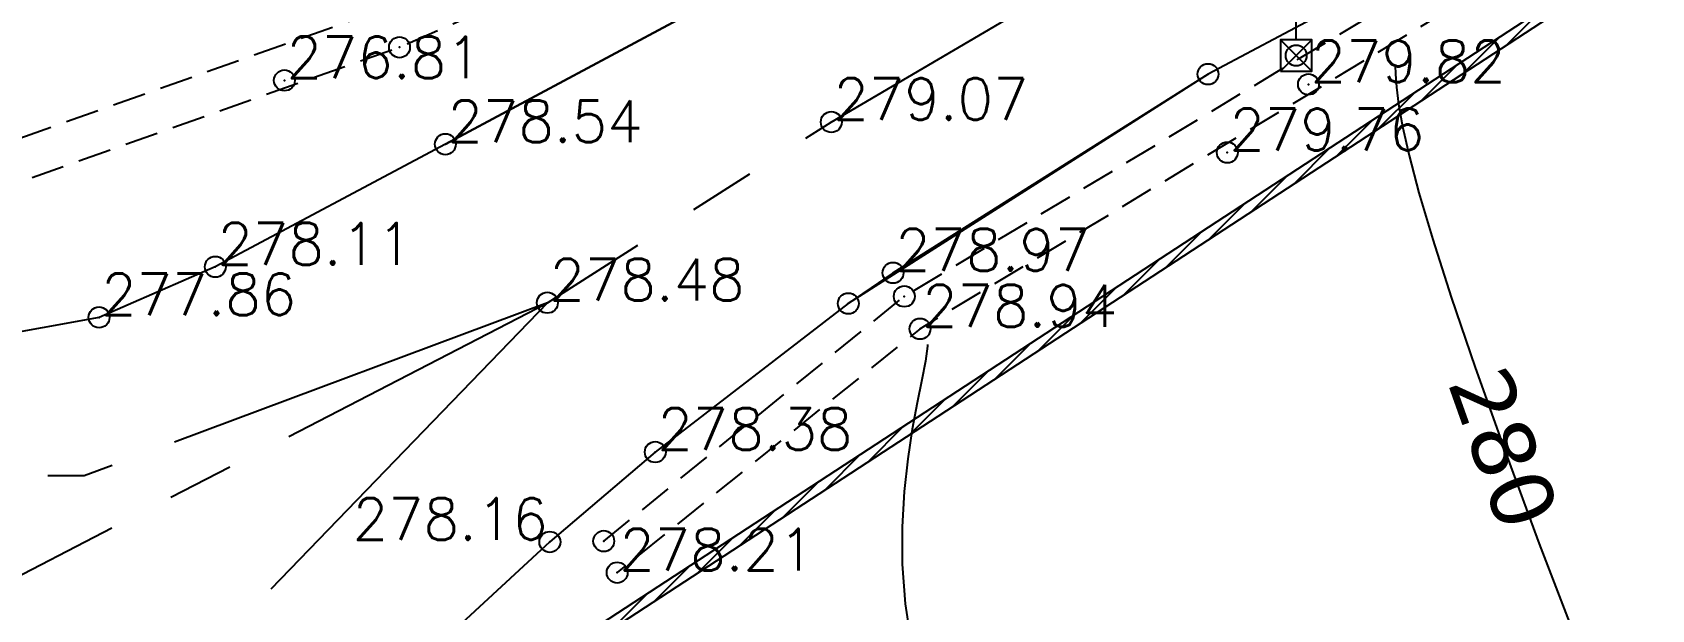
# Model space of a CAD drawing. Header units: millimetres. Extents: x 524954 to 526204, y 9523489 to 9524010.
# Drawn here: x 525605.91 to 525644.63, y 9523782.06 to 9523795.88 of the extents above; entities that cross this region are included whole.
import ezdxf
from ezdxf.enums import TextEntityAlignment as Align

# ---------------------------------------------------------------- set-up
doc = ezdxf.new("R2010")
doc.units = ezdxf.units.MM
doc.header["$PDMODE"] = 32
doc.header["$PDSIZE"] = 0.5
doc.linetypes.add('AXES2', pattern=[28.575, 19.05, -3.175, 3.175, -3.175])
doc.linetypes.add('CACHE2', pattern=[4.7625, 3.175, -1.5875])
for name, color, linetype in [('Axe_Route_Existante', 1, 'AXES2'), ('Bord_Route_Existante', 6, 'Continuous'), ('Caniveau', 5, 'CACHE2'), ('Cloture', 7, 'Continuous'), ('CN_01_00', 3, 'Continuous'), ('CN_10_00', 1, 'Continuous'), ('Cotation Courbes de niveau', 7, 'Continuous'), ('Murs', 1, 'Continuous'), ('Réseau_Electrique', 1, 'CACHE2'), ('TopoAlt', 3, 'Continuous'), ('TOPOJIS', 7, 'Continuous')]:
    doc.layers.add(name, color=color, linetype=linetype)
doc.layers.add('Bord_Route_Existante_POLY3D', color=6, linetype='Continuous', plot=False)
doc.styles.add('Simplex 1.0', font='Simplex.shx', dxfattribs={"width": 0.99, "height": 1})
doc.styles.add('Verdana 1.0', font='verdana.ttf', dxfattribs={"width": 0.99, "height": 1})

# ---------------------------------------------------------------- blocks, each defined once
blk = doc.blocks.new('TCPOINT M')
at = {"color": 0}
blk.add_point((0, 0), dxfattribs=at)
at = {"layer": 'TopoAlt', "style": 'Simplex 1.0', "width": 0.99}
blk.add_attdef('ALT', (0.15, 0.15), '', height=1, dxfattribs=at)
blk = doc.blocks.new('l006')
at = {"color": 0, "linetype": 'Continuous'}
for p, q in [((-0.374983, 0.374983), (0.374983, -0.374983)), ((0.374983, 0.374983), (-0.374983, -0.374983))]:
    blk.add_line(p, q, dxfattribs=at)
at = {"color": 0}
for points in [[(0, 0.374983), (0, 3.874983)], [(-2.13811, 3.780655), (-2.462092, 3.556373)], [(-2.076053, 3.680811), (-2.327604, 3.38372)], [(-1.982361, 3.616916), (-2.1506, 3.266515)], [(-1.881771, 3.595557), (-1.952051, 3.211468)], [(-1.751571, 3.624204), (-1.711147, 3.227417)]]:
    blk.add_lwpolyline(points, dxfattribs=at)
at = {"color": 0, "linetype": 'Continuous'}
blk.add_lwpolyline([(-0.374983, -0.374983), (0.374983, -0.374983), (0.374983, 0.374983), (-0.374983, 0.374983)], close=True, dxfattribs=at)
at = {"color": 0}
blk.add_circle((-1.875, 3.874983), 0.279508, dxfattribs=at)
blk.add_arc((-0.875, 3.999983), 0.883883, 351.869898, 171.869898, dxfattribs=at)

msp = doc.modelspace()

# ---------------------------------------------------------------- hatches: boundary and pattern name
at = {"layer": 'Murs'}
h = msp.add_hatch(dxfattribs=at)
h.set_pattern_fill('_U', color=256, scale=0.25, angle=45, style=0, pattern_type=0)
h.set_pattern_definition([(45, (0, 0), (-0.1767766952966, 0.1767766952966), [])])
h.paths.add_polyline_path([(525645.256, 9523798.548), (525617.76, 9523780.586), (525617.897, 9523780.376), (525645.393, 9523798.339)])

# ---------------------------------------------------------------- linework, layer by layer
at = {"layer": 'Axe_Route_Existante', "ltscale": 0.5, "flags": 128}
for points in [[(525586.699, 9523773.004), (525594.438, 9523777.106), (525618.223, 9523789.407), (525625.013, 9523793.73), (525631.595, 9523797.596), (525637.632, 9523800.898), (525652.791, 9523807.42), (525669.106, 9523811.823), (525685.979, 9523814.884), (525693.088, 9523815.654), (525707.454, 9523816.694), (525717.039, 9523816.84), (525725.297, 9523816.644), (525729.698, 9523816.378), (525741.406, 9523815.177), (525741.84, 9523815.117), (525749.699, 9523813.877), (525775.145, 9523809.302), (525803.422, 9523804.201), (525817.048, 9523801.682), (525827.851, 9523799.771), (525839.056, 9523798.429), (525854.65, 9523797.376), (525870.172, 9523796.814), (525884.208, 9523797.02), (525899.003, 9523797.789), (525917.125, 9523799.773), (525932.341, 9523803.156), (525937.747, 9523804.809), (525941.803, 9523806.256), (525947.141, 9523808.768), (525964.848, 9523819.198), (525980.541, 9523832.453), (525991.817, 9523846.401), (526001.896, 9523863.645), (526032.968, 9523917.472), (526051.53, 9523951.634), (526076.259, 9523995.188)], [(525618.223, 9523789.407), (525607.147, 9523785.266), (525600.913, 9523785.263), (525595.002, 9523788.209), (525592.259, 9523789.525), (525588.777, 9523793.236), (525585.594, 9523799.271)], [(525618.223, 9523789.407), (525609.774, 9523780.661), (525604.63, 9523774.14), (525597.039, 9523763.964), (525588.617, 9523750.547), (525585.129, 9523745.399)]]:
    msp.add_lwpolyline(points, dxfattribs=at)
at = {"layer": 'Bord_Route_Existante', "flags": 128}
for points in [[(525615.783, 9523793.199), (525623.144, 9523797.148), (525634.961, 9523803.434), (525650.839, 9523810.636), (525668.212, 9523815.359), (525685.625, 9523818.358), (525693.281, 9523819.142), (525706.863, 9523820.143), (525717.393, 9523820.37)], [(525615.783, 9523793.199), (525610.281, 9523790.266), (525607.501, 9523789.057), (525603.495, 9523788.331), (525599.574, 9523788.708), (525597.071, 9523789.257), (525594.676, 9523790.471), (525591.471, 9523793.151), (525589.256, 9523796.622), (525581.264, 9523816.267)], [(525653.428, 9523803.985), (525639.101, 9523797.58), (525634.023, 9523794.876), (525625.42, 9523789.388), (525620.803, 9523785.834), (525618.283, 9523783.683), (525613.749, 9523779.488)]]:
    msp.add_lwpolyline(points, dxfattribs=at)
at = {"layer": 'Bord_Route_Existante_POLY3D'}
for points in [[(525650.839, 9523810.636, 281.49), (525634.961, 9523803.434, 280.12), (525623.144, 9523797.148, 279.11), (525615.783, 9523793.199, 278.54), (525610.281, 9523790.266, 278.11), (525607.501, 9523789.057, 277.86), (525603.495, 9523788.331, 277.53), (525599.574, 9523788.708, 277.23), (525597.071, 9523789.257, 277.12), (525595.159, 9523790.177, 277.06), (525594.676, 9523790.471, 277.04), (525591.471, 9523793.151, 276.93), (525590.849, 9523793.987, 276.89), (525589.256, 9523796.622, 276.85), (525588.04, 9523799.453, 276.78), (525581.264, 9523816.267, 276.7), (525578.772, 9523823.335, 276.76), (525578.247, 9523826.485, 276.76), (525577.648, 9523834.885, 276.88), (525575.428, 9523852.17, 277.12), (525573.071, 9523869.661, 277.31)], [(525653.428, 9523803.985, 281.51), (525639.101, 9523797.58, 280.13), (525634.023, 9523794.876, 279.69), (525626.49, 9523790.123, 278.97), (525625.42, 9523789.388, 278.86), (525620.803, 9523785.834, 278.38), (525618.283, 9523783.683, 278.16), (525613.749, 9523779.488, 277.76)]]:
    msp.add_polyline3d(points, dxfattribs=at)
at = {"layer": 'Caniveau', "ltscale": 0.25, "flags": 128}
msp.add_lwpolyline([(525619.571, 9523783.703), (525626.759, 9523789.558), (525636.2, 9523795.248), (525639.408, 9523797.168), (525652.997, 9523803.131), (525669.811, 9523807.823), (525686.627, 9523811.113), (525698.153, 9523812.163)], dxfattribs=at)
for points, elevation in [([(525698.232, 9523811.466), (525687.25, 9523810.333), (525669.49, 9523806.969), (525653.286, 9523802.443), (525639.669, 9523796.351), (525627.135, 9523788.782), (525619.892, 9523782.95)], 284.8), ([(525623.998, 9523800.726), (525621.776, 9523799.602), (525614.219, 9523796.396), (525595.86, 9523789.871)], 307.27), ([(525624.386, 9523799.571), (525622.107, 9523798.757), (525614.687, 9523795.518), (525597.071, 9523789.257)], 307.27)]:
    msp.add_lwpolyline(points, dxfattribs=dict(at, elevation=elevation))
at = {"layer": 'Cloture', "flags": 128}
for points in [[(525645.256, 9523798.548), (525617.76, 9523780.586)], [(525645.393, 9523798.339), (525617.897, 9523780.376)]]:
    msp.add_lwpolyline(points, dxfattribs=at)
at = {"layer": 'CN_01_00', "elevation": 279, "flags": 128}
msp.add_lwpolyline([(525627.316, 9523788.411), (525627.313, 9523788.365), (525627.263, 9523788.011), (525627.177, 9523787.558), (525627.068, 9523787.013), (525626.951, 9523786.381), (525626.841, 9523785.671), (525626.754, 9523784.891), (525626.705, 9523784.047), (525626.709, 9523783.149), (525626.781, 9523782.203), (525626.932, 9523781.216)], dxfattribs=at)
at = {"layer": 'CN_10_00', "elevation": 280, "flags": 128}
msp.add_lwpolyline([(525638.5, 9523795.083), (525638.506, 9523794.877), (525638.527, 9523794.565), (525638.578, 9523794.158), (525638.674, 9523793.625), (525638.832, 9523792.93), (525639.068, 9523792.039), (525639.399, 9523790.92), (525639.842, 9523789.538), (525640.412, 9523787.859), (525641.119, 9523785.87), (525641.943, 9523783.639), (525642.856, 9523781.255), (525643.829, 9523778.806), (525644.835, 9523776.382)], dxfattribs=at)

# ---------------------------------------------------------------- block references
at = {"layer": 'Réseau_Electrique'}
msp.add_blockref('l006', (525636.132, 9523795.322, 279.95), dxfattribs=at)
at = {"layer": 'TOPOJIS'}
ref = msp.add_blockref('TCPOINT M', (525611.934, 9523794.726, 276.81), dxfattribs=at)
ref.add_attrib('ALT', '276.81', (525611.984, 9523794.776, 276.81), dxfattribs={"layer": 'TopoAlt', "height": 1, "style": 'Simplex 1.0', "width": 0.99})
for p in [(525614.687, 9523795.518, 278.6), (525636.132, 9523795.322, 279.95), (525634.023, 9523794.876, 279.69), (525626.759, 9523789.558, 279.1), (525625.42, 9523789.388, 278.86), (525619.571, 9523783.703, 278.36)]:
    msp.add_blockref('TCPOINT M', p, dxfattribs=at)
ref = msp.add_blockref('TCPOINT M', (525636.426, 9523794.631, 279.82), dxfattribs=at)
ref.add_attrib('ALT', '279.82', (525636.476, 9523794.681, 279.82), dxfattribs={"layer": 'TopoAlt', "height": 1, "style": 'Simplex 1.0', "width": 0.99})
ref = msp.add_blockref('TCPOINT M', (525625.013, 9523793.73, 279.07), dxfattribs=at)
ref.add_attrib('ALT', '279.07', (525625.063, 9523793.78, 279.07), dxfattribs={"layer": 'TopoAlt', "height": 1, "style": 'Simplex 1.0', "width": 0.99})
ref = msp.add_blockref('TCPOINT M', (525615.783, 9523793.199, 278.54), dxfattribs=at)
ref.add_attrib('ALT', '278.54', (525615.833, 9523793.249, 278.54), dxfattribs={"layer": 'TopoAlt', "height": 1, "style": 'Simplex 1.0', "width": 0.99})
ref = msp.add_blockref('TCPOINT M', (525634.484, 9523793.002, 279.76), dxfattribs=at)
ref.add_attrib('ALT', '279.76', (525634.534, 9523793.052, 279.76), dxfattribs={"layer": 'TopoAlt', "height": 1, "style": 'Simplex 1.0', "width": 0.99})
ref = msp.add_blockref('TCPOINT M', (525610.281, 9523790.266, 278.11), dxfattribs=at)
ref.add_attrib('ALT', '278.11', (525610.331, 9523790.316, 278.11), dxfattribs={"layer": 'TopoAlt', "height": 1, "style": 'Simplex 1.0', "width": 0.99})
ref = msp.add_blockref('TCPOINT M', (525626.49, 9523790.123, 278.97), dxfattribs=at)
ref.add_attrib('ALT', '278.97', (525626.54, 9523790.173, 278.97), dxfattribs={"layer": 'TopoAlt', "height": 1, "style": 'Simplex 1.0', "width": 0.99})
ref = msp.add_blockref('TCPOINT M', (525618.223, 9523789.407, 278.48), dxfattribs=at)
ref.add_attrib('ALT', '278.48', (525618.273, 9523789.457, 278.48), dxfattribs={"layer": 'TopoAlt', "height": 1, "style": 'Simplex 1.0', "width": 0.99})
ref = msp.add_blockref('TCPOINT M', (525607.501, 9523789.057, 277.86), dxfattribs=at)
ref.add_attrib('ALT', '277.86', (525607.551, 9523789.107, 277.86), dxfattribs={"layer": 'TopoAlt', "height": 1, "style": 'Simplex 1.0', "width": 0.99})
ref = msp.add_blockref('TCPOINT M', (525627.135, 9523788.782, 278.94), dxfattribs=at)
ref.add_attrib('ALT', '278.94', (525627.185, 9523788.832, 278.94), dxfattribs={"layer": 'TopoAlt', "height": 1, "style": 'Simplex 1.0', "width": 0.99})
ref = msp.add_blockref('TCPOINT M', (525620.803, 9523785.834, 278.38), dxfattribs=at)
ref.add_attrib('ALT', '278.38', (525620.853, 9523785.884, 278.38), dxfattribs={"layer": 'TopoAlt', "height": 1, "style": 'Simplex 1.0', "width": 0.99})
ref = msp.add_blockref('TCPOINT M', (525618.283, 9523783.683, 278.16), dxfattribs=at)
ref.add_attrib('ALT', '278.16', dxfattribs={"layer": 'TopoAlt', "height": 1, "style": 'Simplex 1.0', "width": 0.99}).set_placement((525618.233, 9523783.733, 278.16), align=Align.RIGHT)
ref = msp.add_blockref('TCPOINT M', (525619.892, 9523782.95, 278.21), dxfattribs=at)
ref.add_attrib('ALT', '278.21', (525619.942, 9523783, 278.21), dxfattribs={"layer": 'TopoAlt', "height": 1, "style": 'Simplex 1.0', "width": 0.99})

# ---------------------------------------------------------------- texts
at = {"layer": 'Cotation Courbes de niveau', "style": 'Verdana 1.0', "width": 0.99}
msp.add_text('280', height=1.5, rotation=289.5775, dxfattribs=at).set_placement((525641.099, 9523785.927, 280), align=Align.MIDDLE_CENTER)

doc.saveas('drawing.dxf')
